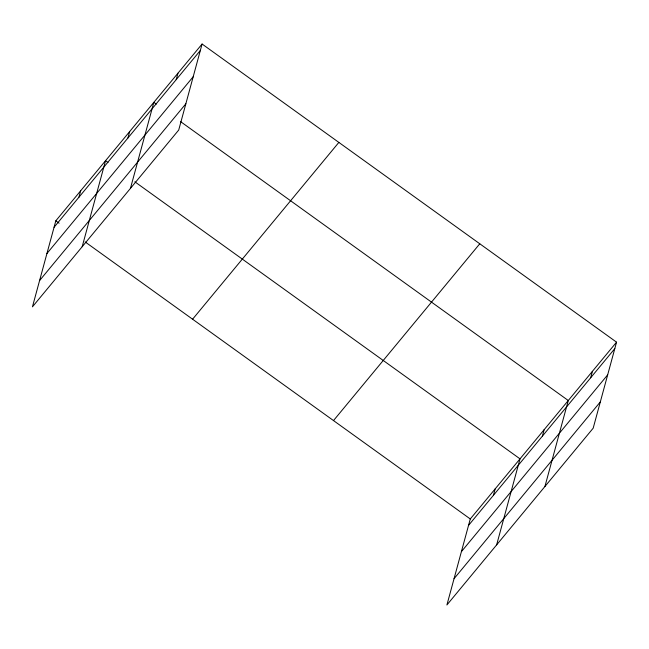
<?xml version="1.0" encoding="UTF-8"?>
<svg xmlns="http://www.w3.org/2000/svg" width="649" height="649" viewBox="0 0 649 649"><rect width="100%" height="100%" fill="white"/><g stroke="black" fill="none" stroke-linecap="round" stroke-linejoin="round"><path stroke-width="0.97" d="M202.09 44.027L55.814 220.822L32.45 306.831L178.718 130.035L202.09 44.027L616.55 342.169L593.186 428.178L446.91 604.973L470.282 518.965L616.55 342.169M78.935 197.215L80.687 190.774M82.18 246.725L105.552 160.717L107.994 162.469M127.934 137.986L129.686 131.544M130.449 188.38L153.821 102.372L156.263 104.132M176.203 79.64L177.956 73.199M493.394 495.349L495.146 488.908M496.639 544.86L520.011 458.851L134.854 181.801M542.394 436.12L544.146 429.679M544.917 486.515L568.281 400.514L180.682 121.696M590.663 377.783L592.415 371.342M54.07 227.264L200.338 50.468M46.931 253.524L193.207 76.728M39.581 280.579L185.857 103.783M192.591 319.211L338.859 142.415M333.505 420.576L479.781 243.781M468.529 525.406L614.798 348.61M461.39 551.658L607.667 374.862M454.04 578.713L600.317 401.918M55.814 220.822L59.075 223.167M85.124 241.907L470.282 518.965"/></g></svg>
